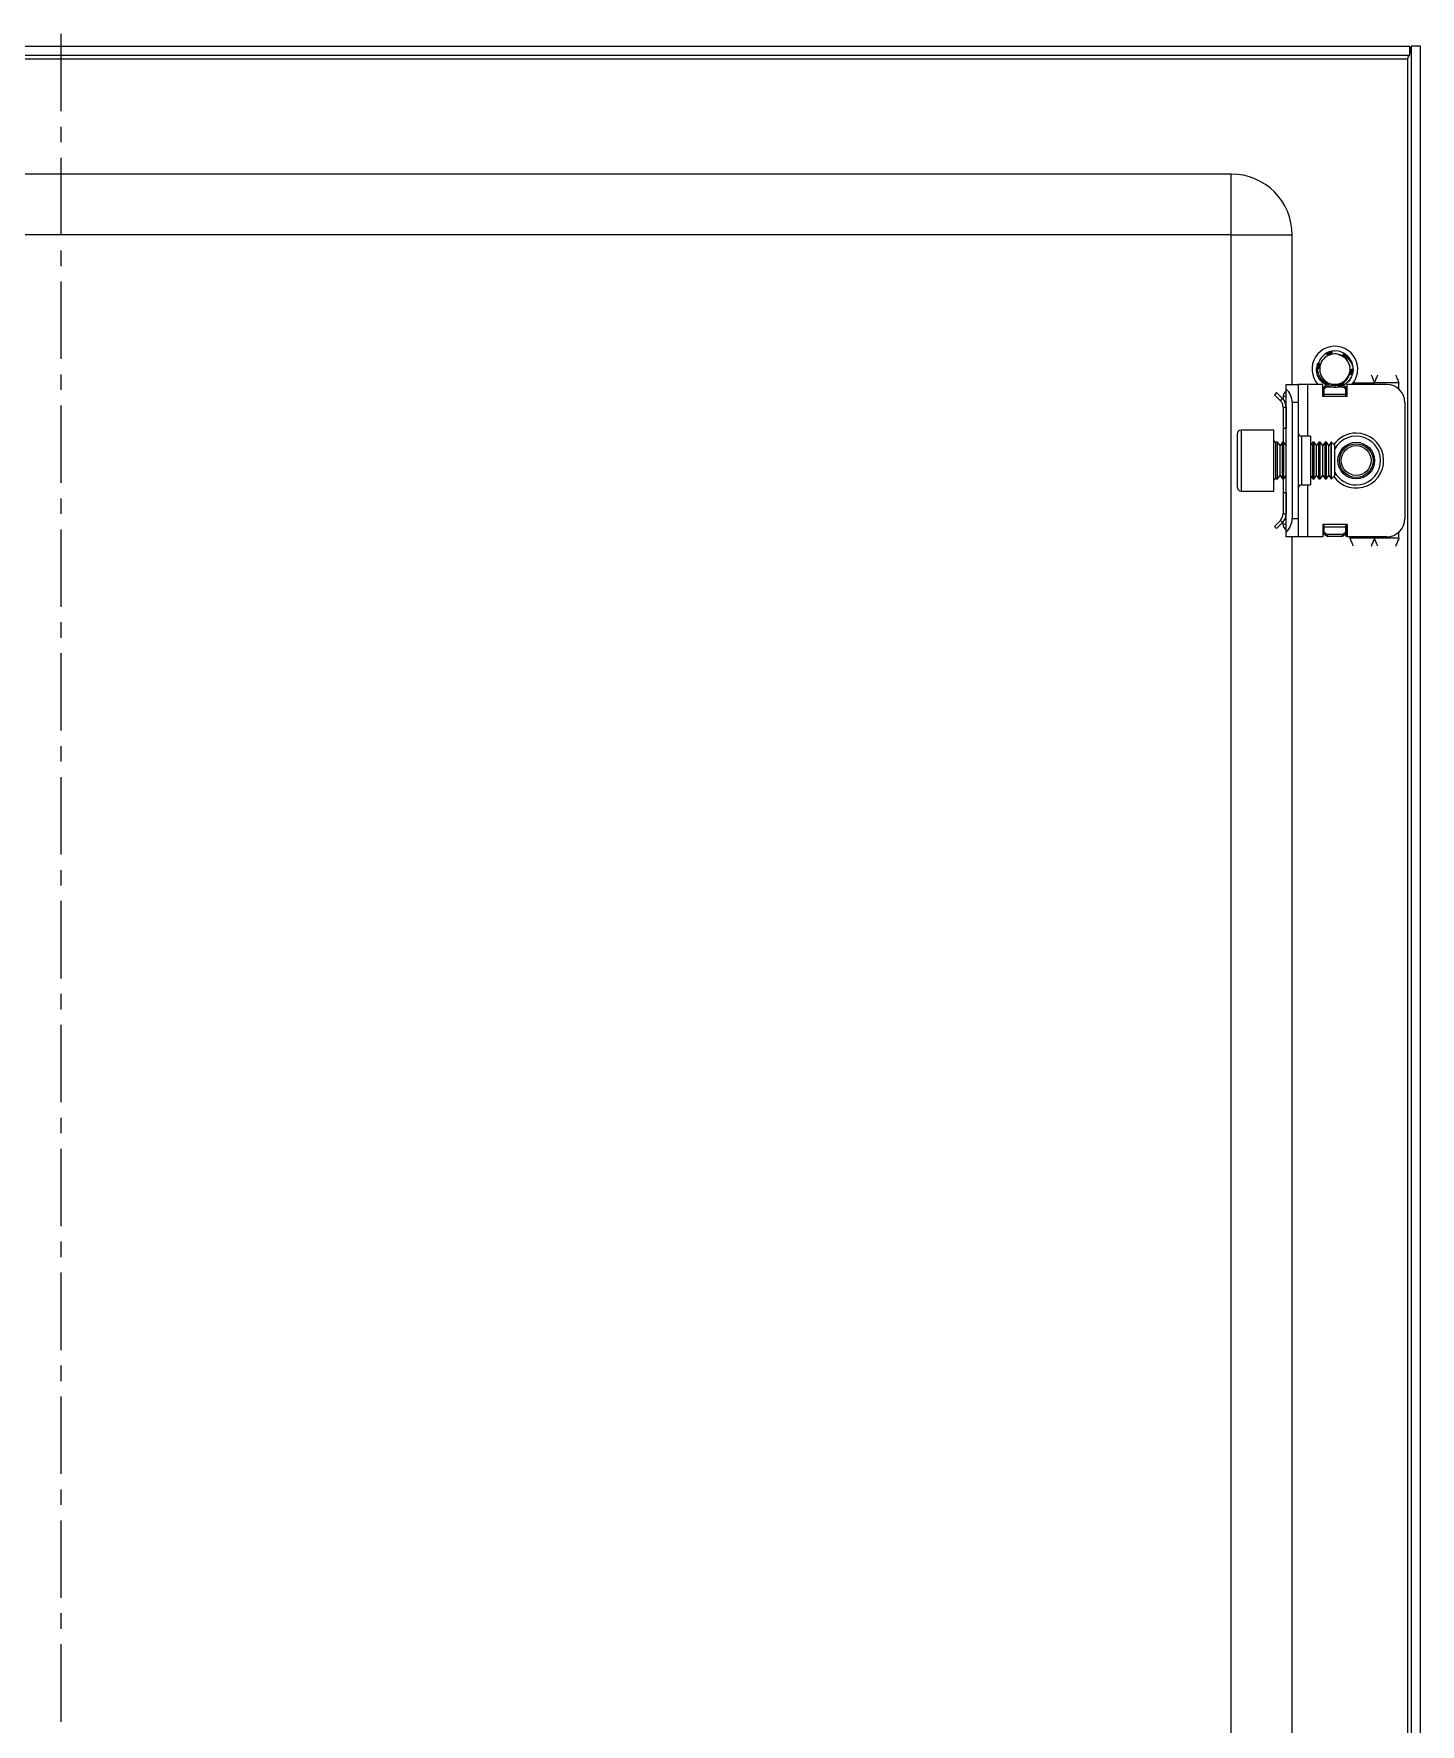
# Model space of a CAD drawing. Header units: millimetres. Extents: x -312 to 1033, y -390 to 999.
# Drawn here: x 805.5 to 1032.9, y 595.3 to 872.6 of the extents above; entities that cross this region are included whole.
import ezdxf

# ---------------------------------------------------------------- set-up
doc = ezdxf.new("R2010")
doc.units = ezdxf.units.MM
doc.linetypes.add('CENTERX2', pattern=[20.32, 12.7, -2.54, 2.54, -2.54])
doc.layers.add('FORMAT', color=7, linetype='Continuous')

msp = doc.modelspace()

# ---------------------------------------------------------------- linework, layer by layer
at = {"color": 7, "linetype": 'Continuous', "lineweight": 25}
for p, q in [((588.63, 870.6), (1031.23, 870.6)), ((588.63, 869.1), (1031.23, 869.1)), ((1031.07, 869.1), (1030.83, 868.5)), ((1031.23, 869.1), (1031.23, 870.6)), ((1032.93, 870.6), (1031.43, 870.6)), ((1031.43, 870.6), (1031.43, -290.4)), ((1032.93, 870.6), (1032.93, -290.4)), ((1001.93, 849.6), (617.93, 849.6)), ((1001.93, 839.6), (617.93, 839.6)), ((1001.93, -259.4), (1001.93, 839.6)), ((1011.93, 815.1), (1011.93, 839.6)), ((1015.97, 818.11), (1015.96, 818.06)), ((1016.01, 818.3), (1016, 818.26)), ((1016.01, 818.3), (1016.09, 818.54)), ((1016.06, 818.49), (1016.05, 818.45)), ((1017.31, 820.12), (1017.51, 820.24)), ((1017.48, 820.23), (1017.44, 820.2)), ((1017.48, 820.16), (1017.44, 820.2)), ((1017.48, 820.23), (1017.71, 820.31)), ((1017.66, 820.32), (1017.62, 820.3)), ((1017.86, 820.4), (1017.81, 820.38)), ((1017.86, 820.4), (1018.08, 820.47)), ((1018.05, 820.47), (1018, 820.45)), ((1018.24, 820.52), (1018.19, 820.51)), ((1019.13, 820.59), (1018.38, 820.52)), ((1018.84, 820.6), (1018.93, 820.6)), ((1020.62, 820.08), (1020.58, 820.1)), ((1020.79, 819.95), (1020.75, 819.98)), ((1020.95, 819.82), (1020.91, 819.85)), ((1021.09, 819.68), (1021.06, 819.71)), ((1021.09, 819.68), (1021.21, 819.55)), ((1021.2, 819.56), (1021.19, 819.58)), ((1021.22, 818.47), (1021.39, 818.06)), ((1015.93, 817.69), (1015.96, 817.95)), ((1015.93, 817.49), (1015.96, 817.73)), ((1015.93, 817.69), (1015.93, 817.64)), ((1015.93, 817.49), (1015.93, 817.44)), ((1015.94, 817.9), (1015.94, 817.85)), ((1015.95, 817.29), (1015.95, 817.24)), ((1015.97, 817.1), (1015.98, 817.05)), ((1016.01, 816.92), (1016.02, 816.87)), ((1016.06, 816.74), (1016.07, 816.69)), ((1016.11, 816.56), (1016.12, 816.55)), ((1016.7, 815.59), (1016.73, 815.56)), ((1016.84, 815.45), (1016.87, 815.42)), ((1016.99, 815.31), (1017.03, 815.28)), ((1017.15, 815.19), (1017.19, 815.16)), ((1021.17, 815.67), (1021.05, 815.48)), ((1021.2, 815.63), (1021.06, 815.53)), ((1021.7, 816.48), (1021.6, 816.3)), ((1021.71, 816.48), (1021.61, 816.3)), ((1021.76, 816.62), (1021.78, 816.66)), ((1021.82, 816.8), (1021.83, 816.85)), ((1021.92, 817.4), (1021.86, 817.09)), ((1021.87, 816.99), (1021.88, 817.04)), ((1021.9, 817.2), (1021.91, 817.25)), ((1021.92, 817.4), (1021.93, 817.45)), ((1021.93, 817.6), (1021.93, 817.6)), ((1029.43, 814.34), (1029.43, 815.35)), ((1009.37, 813.74), (1009.01, 813.39)), ((1009.99, 812.41), (1009.01, 813.39)), ((1010.34, 812.76), (1009.37, 813.74)), ((1009.99, 812.41), (1010.34, 812.76)), ((1010.43, 813.1), (1010.43, 812.71)), ((1010.72, 813.81), (1010.93, 814.01)), ((1010.93, 815.1), (1012.93, 815.1)), ((1010.93, 814.34), (1010.93, 815.1)), ((1010.93, 790.86), (1010.93, 814.34)), ((1012.93, 815.1), (1012.93, 812.1)), ((1014.43, 815.1), (1012.93, 815.1)), ((1016.93, 815.1), (1014.43, 815.1)), ((1016.93, 813.1), (1016.93, 815.1)), ((1017.18, 814.28), (1016.93, 814.43)), ((1020.93, 813.1), (1016.93, 813.1)), ((1017.18, 814.72), (1017.52, 814.96)), ((1017.68, 814.72), (1017.18, 814.37)), ((1017.18, 814.37), (1017.18, 814.72)), ((1017.18, 813.45), (1017.18, 814.37)), ((1017.18, 813.1), (1017.18, 813.45)), ((1017.32, 815.07), (1017.36, 815.04)), ((1017.5, 814.96), (1017.5, 815.07)), ((1017.5, 814.96), (1017.54, 814.94)), ((1017.68, 814.72), (1018.08, 814.72)), ((1017.85, 814.8), (1017.9, 814.78)), ((1018.03, 814.74), (1018.07, 814.72)), ((1018.21, 814.69), (1018.25, 814.68)), ((1019.38, 814.64), (1019.2, 814.61)), ((1019.53, 814.66), (1019.57, 814.67)), ((1019.91, 814.76), (1019.72, 814.72)), ((1019.77, 814.72), (1020.18, 814.72)), ((1020.68, 814.37), (1020.18, 814.72)), ((1020.27, 815.01), (1020.68, 814.72)), ((1020.68, 814.72), (1020.68, 814.37)), ((1020.68, 814.37), (1020.68, 813.45)), ((1020.68, 813.45), (1020.68, 813.1)), ((1020.93, 814.43), (1020.73, 814.31)), ((1020.73, 814.31), (1020.73, 813.1)), ((1020.93, 813.1), (1020.93, 815.1)), ((1027.43, 815.1), (1020.93, 815.1)), ((1010.43, 811.35), (1010.93, 811.35)), ((1010.43, 811.35), (1010.43, 807.85)), ((1010.93, 811.35), (1010.93, 807.85)), ((1011.93, 812.1), (1011.93, 793.1)), ((1012.93, 812.1), (1012.93, 793.1)), ((1030.43, 812.1), (1030.43, 793.1)), ((1002.93, 798.2), (1002.93, 807)), ((1008.93, 807.6), (1003.53, 807.6)), ((1008.93, 797.6), (1008.93, 807.6)), ((1010.93, 807.85), (1010.43, 807.85)), ((1010.43, 807.85), (1010.43, 805.6)), ((1009.54, 805.6), (1009.18, 805.6)), ((1009.93, 805.05), (1009.54, 805.6)), ((1009.54, 805.13), (1009.54, 805.6)), ((1009.54, 799.6), (1009.54, 805.13)), ((1010.32, 805.6), (1009.93, 805.05)), ((1009.93, 804.66), (1009.93, 805.05)), ((1009.93, 800.15), (1009.93, 804.66)), ((1010.54, 805.6), (1010.32, 805.6)), ((1010.32, 805.13), (1010.32, 805.6)), ((1010.32, 799.6), (1010.32, 805.13)), ((1010.93, 805.05), (1010.54, 805.6)), ((1010.54, 805.13), (1010.54, 805.6)), ((1010.54, 799.6), (1010.54, 805.13)), ((1014.93, 806.6), (1013.43, 806.6)), ((1014.93, 806.6), (1014.93, 798.6)), ((1015.32, 805.6), (1014.93, 805.05)), ((1015.54, 805.6), (1015.32, 805.6)), ((1015.32, 805.13), (1015.32, 805.6)), ((1015.32, 799.6), (1015.32, 805.13)), ((1015.93, 805.05), (1015.54, 805.6)), ((1015.54, 805.13), (1015.54, 805.6)), ((1015.54, 799.6), (1015.54, 805.13)), ((1016.32, 805.6), (1015.93, 805.05)), ((1015.93, 804.66), (1015.93, 805.05)), ((1015.93, 800.15), (1015.93, 804.66)), ((1016.54, 805.6), (1016.32, 805.6)), ((1016.32, 805.13), (1016.32, 805.6)), ((1016.32, 799.6), (1016.32, 805.13)), ((1016.93, 805.05), (1016.54, 805.6)), ((1016.54, 805.13), (1016.54, 805.6)), ((1016.54, 799.6), (1016.54, 805.13)), ((1017.32, 805.6), (1016.93, 805.05)), ((1016.93, 804.66), (1016.93, 805.05)), ((1016.93, 800.15), (1016.93, 804.66)), ((1017.54, 805.6), (1017.32, 805.6)), ((1017.32, 805.13), (1017.32, 805.6)), ((1017.32, 799.6), (1017.32, 805.13)), ((1017.93, 805.05), (1017.54, 805.6)), ((1017.54, 805.13), (1017.54, 805.6)), ((1017.54, 799.6), (1017.54, 805.13)), ((1018.32, 805.6), (1017.93, 805.05)), ((1017.93, 804.66), (1017.93, 805.05)), ((1017.93, 800.15), (1017.93, 804.66)), ((1018.37, 805.6), (1018.32, 805.6)), ((1018.32, 805.13), (1018.32, 805.6)), ((1018.32, 799.6), (1018.32, 805.13)), ((1018.93, 805.05), (1018.37, 805.6)), ((1018.37, 799.6), (1018.37, 805.6)), ((1018.93, 800.15), (1018.93, 805.05)), ((1009.18, 799.6), (1009.54, 799.6)), ((1009.54, 799.6), (1009.93, 800.15)), ((1009.93, 800.15), (1010.32, 799.6)), ((1010.32, 799.6), (1010.54, 799.6)), ((1010.43, 799.6), (1010.43, 797.35)), ((1010.54, 799.6), (1010.93, 800.15)), ((1013.43, 798.6), (1014.93, 798.6)), ((1014.93, 800.15), (1015.32, 799.6)), ((1015.32, 799.6), (1015.54, 799.6)), ((1015.54, 799.6), (1015.93, 800.15)), ((1015.93, 800.15), (1016.32, 799.6)), ((1016.32, 799.6), (1016.54, 799.6)), ((1016.54, 799.6), (1016.93, 800.15)), ((1016.93, 800.15), (1017.32, 799.6)), ((1017.32, 799.6), (1017.54, 799.6)), ((1017.54, 799.6), (1017.93, 800.15)), ((1017.93, 800.15), (1018.32, 799.6)), ((1018.32, 799.6), (1018.37, 799.6)), ((1018.37, 799.6), (1018.93, 800.15)), ((1003.53, 797.6), (1008.93, 797.6)), ((1010.43, 797.35), (1010.93, 797.35)), ((1010.43, 797.35), (1010.43, 793.85)), ((1010.93, 797.35), (1010.93, 793.85)), ((1010.43, 793.85), (1010.93, 793.85)), ((1012.93, 793.1), (1012.93, 790.1)), ((1009.99, 792.79), (1009.01, 791.81)), ((1009.37, 791.46), (1009.01, 791.81)), ((1010.34, 792.44), (1009.37, 791.46)), ((1009.99, 792.79), (1010.34, 792.44)), ((1010.43, 792.1), (1010.43, 792.56)), ((1010.93, 791.19), (1010.72, 791.39)), ((1010.93, 790.1), (1010.93, 790.86)), ((1020.93, 792.1), (1016.93, 792.1)), ((1016.93, 792.1), (1016.93, 790.1)), ((1017.18, 791.75), (1017.18, 792.1)), ((1017.18, 790.83), (1017.18, 791.75)), ((1017.18, 790.83), (1017.68, 790.48)), ((1017.18, 790.48), (1017.18, 790.83)), ((1017.68, 790.13), (1017.18, 790.48)), ((1020.18, 790.48), (1017.68, 790.48)), ((1017.68, 790.48), (1017.68, 790.13)), ((1020.18, 790.48), (1020.68, 790.83)), ((1020.18, 790.13), (1020.18, 790.48)), ((1020.68, 790.48), (1020.18, 790.13)), ((1020.68, 792.1), (1020.68, 791.75)), ((1020.68, 791.75), (1020.68, 790.83)), ((1020.68, 790.83), (1020.68, 790.48)), ((1020.73, 792.1), (1020.73, 790.22)), ((1020.93, 792.1), (1020.93, 790.1)), ((1029.43, 789.85), (1029.43, 790.86)), ((1012.93, 790.1), (1010.93, 790.1)), ((1011.93, 302.6), (1011.93, 790.1)), ((1014.43, 790.1), (1012.93, 790.1)), ((1016.93, 790.1), (1014.43, 790.1)), ((1020.18, 790.13), (1017.68, 790.13)), ((1020.73, 790.22), (1020.93, 790.22)), ((1027.43, 790.1), (1020.93, 790.1)), ((1021.43, 789.85), (1021.43, 790.1))]:
    msp.add_line(p, q, dxfattribs=at)
at = {"color": 8, "linetype": 'Continuous', "lineweight": 18}
for p, q in [((589.03, 868.5), (1030.83, 868.5)), ((1030.83, 868.5), (1030.83, -288.3)), ((1001.93, 839.6), (1001.93, 849.6)), ((1001.93, 839.6), (1011.93, 839.6)), ((1021.93, 815.35), (1025.43, 815.35)), ((1029.43, 815.35), (1025.43, 815.35)), ((1010.93, 813.1), (1010.43, 813.1)), ((1010.93, 813.6), (1010.72, 813.81)), ((1014.43, 815.1), (1014.43, 806.6)), ((1020.68, 813.45), (1017.18, 813.45)), ((1012.93, 812.1), (1011.93, 812.1)), ((1003.53, 807.6), (1003.53, 797.6)), ((1009.18, 805.6), (1009.18, 800.98)), ((1013.43, 806.6), (1013.43, 798.6)), ((1009.18, 800.98), (1009.18, 799.6)), ((1014.43, 798.6), (1014.43, 790.1)), ((1011.93, 793.1), (1012.93, 793.1)), ((1010.93, 792.1), (1010.43, 792.1)), ((1010.93, 791.6), (1010.72, 791.39)), ((1017.18, 791.75), (1020.68, 791.75)), ((1025.43, 789.85), (1021.43, 789.85)), ((1029.43, 789.85), (1025.43, 789.85))]:
    msp.add_line(p, q, dxfattribs=at)
at = {"color": 7, "linetype": 'Continuous', "lineweight": 25}
for radius in [3, 2.76, 2.45]:
    msp.add_circle((1022.43, 802.6), radius, dxfattribs=at)
for centre, radius, start, end in [((1001.93, 839.6), 10, 0, 90), ((1018.93, 817.6), 3.75, 0, 221.8103), ((1018.93, 817.6), 2.5, 168.5944, 228.5944), ((1018.93, 817.6), 2.5, 108.5944, 168.5944), ((1018.93, 817.6), 2.5, 75.8881, 108.5944), ((1018.93, 817.6), 3, 59.9286, 86.2193), ((1018.93, 817.6), 3, 360, 40.7437), ((1018.93, 817.6), 2.5, 348.5944, 10.5165), ((1018.93, 817.6), 2.5, 228.5944, 288.5944), ((1018.93, 817.6), 2.5, 288.5944, 348.5944), ((1018.93, 817.6), 3.75, 318.1897, 0), ((1011.43, 813.1), 1, 135, 180), ((1008.93, 812.1), 3, 360, 48.1897), ((1027.43, 812.1), 3, 360, 90), ((1003.53, 807), 0.6, 90, 180), ((1013.43, 807.1), 0.5, 180, 270), ((1009.18, 805.85), 0.25, 180, 270), ((1022.43, 802.6), 4, 270, 151.045), ((1009.18, 799.35), 0.25, 90, 180), ((1013.43, 798.1), 0.5, 90, 180), ((1022.43, 802.6), 4, 208.955, 270), ((1003.53, 798.2), 0.6, 180, 270), ((1008.93, 793.1), 3, 311.8103, 360), ((1027.43, 793.1), 3, 270, 360), ((1011.43, 792.1), 1, 180, 225)]:
    msp.add_arc(centre, radius, start, end, dxfattribs=at)
at = {"color": 8, "linetype": 'Continuous', "lineweight": 18}
for start, end in [(215.4622, 90), (90, 144.5378)]:
    msp.add_arc((1022.43, 802.6), 4.5, start, end, dxfattribs=at)
at = {"color": 7, "linetype": 'Continuous', "lineweight": 25}
msp.add_open_spline([(1030.83, 868.5), (1030.86, 868.58), (1030.93, 868.74), (1031.03, 868.93), (1031.13, 869.07), (1031.2, 869.09), (1031.23, 869.1)], degree=3, dxfattribs=at)
for points, knots in [([(1031.43, 870.6), (1031.42, 870.42), (1031.39, 870.06), (1031.31, 869.68), (1031.23, 869.49), (1031.23, 869.48)], [0, 0, 0, 0, 0.48755, 0.97507, 1, 1, 1, 1]), ([(1015.94, 817.9), (1015.98, 817.91), (1016.04, 817.94), (1016.14, 817.95), (1016.23, 817.95), (1016.31, 817.93), (1016.37, 817.91), (1016.39, 817.89), (1016.39, 817.89)], [0, 0, 0, 0, 0.227908, 0.430276, 0.627707, 0.816134, 0.99284, 1, 1, 1, 1]), ([(1016.41, 817.92), (1016.38, 817.94), (1016.33, 817.98), (1016.24, 818.02), (1016.15, 818.05), (1016.06, 818.06), (1015.99, 818.06), (1015.96, 818.06)], [0, 0, 0, 0, 0.19243, 0.403622, 0.614801, 0.805152, 1, 1, 1, 1]), ([(1015.97, 818.11), (1016.01, 818.11), (1016.07, 818.13), (1016.17, 818.13), (1016.26, 818.12), (1016.33, 818.09), (1016.4, 818.05), (1016.43, 818.02), (1016.45, 818)], [0, 0, 0, 0, 0.205811, 0.38496, 0.558827, 0.724121, 0.878934, 1, 1, 1, 1]), ([(1016.43, 818.05), (1016.41, 818.07), (1016.37, 818.12), (1016.29, 818.18), (1016.2, 818.22), (1016.1, 818.25), (1016.04, 818.26), (1016, 818.26)], [0, 0, 0, 0, 0.1831114, 0.3815333, 0.5799128, 0.7871112, 1, 1, 1, 1]), ([(1016.01, 818.3), (1016.05, 818.31), (1016.11, 818.32), (1016.21, 818.3), (1016.29, 818.28), (1016.36, 818.24), (1016.42, 818.19), (1016.45, 818.15), (1016.46, 818.13)], [0, 0, 0, 0, 0.207037, 0.38272, 0.55212, 0.712365, 0.86221, 1, 1, 1, 1]), ([(1016.47, 818.14), (1016.46, 818.16), (1016.44, 818.2), (1016.38, 818.27), (1016.31, 818.34), (1016.23, 818.39), (1016.14, 818.43), (1016.08, 818.44), (1016.05, 818.45)], [0, 0, 0, 0, 0.112687, 0.266978, 0.464332, 0.661607, 0.829157, 1, 1, 1, 1]), ([(1016.06, 818.49), (1016.09, 818.49), (1016.15, 818.49), (1016.24, 818.47), (1016.31, 818.43), (1016.37, 818.38), (1016.43, 818.33), (1016.46, 818.26), (1016.49, 818.22), (1016.49, 818.19), (1016.49, 818.19)], [0, 0, 0, 0, 0.159812, 0.318711, 0.470648, 0.614013, 0.748131, 0.873387, 0.991083, 1, 1, 1, 1]), ([(1016.48, 818.09), (1016.47, 818.07), (1016.45, 817.99), (1016.4, 817.89), (1016.33, 817.8), (1016.26, 817.74), (1016.19, 817.69), (1016.14, 817.66), (1016.1, 817.64), (1016.09, 817.64)], [0, 0, 0, 0, 0.125166, 0.336769, 0.488675, 0.640371, 0.791962, 0.943503, 1, 1, 1, 1]), ([(1017.47, 820.15), (1017.39, 820.1), (1017.05, 819.87), (1016.55, 819.37), (1016.33, 818.81), (1016.23, 818.57)], [0, 0, 0, 0, 0.128781, 0.613629, 1, 1, 1, 1]), ([(1016.23, 818.57), (1016.23, 818.57), (1016.26, 818.56), (1016.31, 818.53), (1016.38, 818.48), (1016.42, 818.43), (1016.46, 818.35), (1016.49, 818.25), (1016.49, 818.15), (1016.48, 818.1), (1016.48, 818.09)], [0, 0, 0, 0, 0.0227609, 0.1922433, 0.3468958, 0.4775346, 0.5886768, 0.7833339, 0.9686236, 1, 1, 1, 1]), ([(1016.5, 818.17), (1016.49, 818.2), (1016.48, 818.26), (1016.44, 818.35), (1016.39, 818.42), (1016.33, 818.49), (1016.28, 818.54), (1016.24, 818.56), (1016.23, 818.57)], [0, 0, 0, 0, 0.182737, 0.363423, 0.543947, 0.724373, 0.904747, 1, 1, 1, 1]), ([(1018.13, 819.97), (1018.12, 819.97), (1018.07, 819.95), (1017.99, 819.94), (1017.9, 819.94), (1017.81, 819.95), (1017.72, 819.98), (1017.64, 820.01), (1017.56, 820.06), (1017.51, 820.11), (1017.48, 820.14), (1017.47, 820.15)], [0, 0, 0, 0, 0.0429601, 0.1733, 0.2742626, 0.4010814, 0.5277159, 0.6542588, 0.7807587, 0.9368521, 1, 1, 1, 1]), ([(1017.48, 820.23), (1017.51, 820.21), (1017.57, 820.17), (1017.64, 820.1), (1017.68, 820.04), (1017.7, 820), (1017.7, 819.99)], [0, 0, 0, 0, 0.319514, 0.608493, 0.891527, 1, 1, 1, 1]), ([(1017.77, 819.96), (1017.77, 819.96), (1017.77, 820), (1017.76, 820.07), (1017.73, 820.16), (1017.68, 820.24), (1017.64, 820.28), (1017.62, 820.3)], [0, 0, 0, 0, 0.0027902, 0.269575, 0.5363706, 0.7654988, 1, 1, 1, 1]), ([(1017.66, 820.32), (1017.69, 820.3), (1017.75, 820.26), (1017.81, 820.18), (1017.85, 820.1), (1017.88, 820.02), (1017.88, 819.97), (1017.88, 819.94)], [0, 0, 0, 0, 0.234253, 0.442787, 0.646465, 0.841043, 1, 1, 1, 1]), ([(1017.92, 819.94), (1017.92, 819.97), (1017.93, 820.03), (1017.92, 820.13), (1017.9, 820.22), (1017.86, 820.31), (1017.83, 820.36), (1017.81, 820.38)], [0, 0, 0, 0, 0.181695, 0.396783, 0.61186, 0.803681, 1, 1, 1, 1]), ([(1017.86, 820.4), (1017.88, 820.38), (1017.93, 820.33), (1017.98, 820.25), (1018.01, 820.16), (1018.03, 820.08), (1018.03, 820.01), (1018.02, 819.96), (1018.02, 819.95)], [0, 0, 0, 0, 0.208724, 0.39105, 0.568219, 0.73683, 0.894853, 1, 1, 1, 1]), ([(1018.04, 819.95), (1018.04, 819.96), (1018.06, 820), (1018.08, 820.07), (1018.08, 820.17), (1018.07, 820.27), (1018.05, 820.37), (1018.02, 820.42), (1018, 820.45)], [0, 0, 0, 0, 0.043388, 0.23288, 0.422274, 0.611632, 0.803279, 1, 1, 1, 1]), ([(1018.05, 820.47), (1018.07, 820.44), (1018.11, 820.39), (1018.15, 820.3), (1018.17, 820.22), (1018.17, 820.13), (1018.16, 820.06), (1018.14, 820), (1018.13, 819.98), (1018.12, 819.97)], [0, 0, 0, 0, 0.198483, 0.367712, 0.531083, 0.685778, 0.830503, 0.965152, 1, 1, 1, 1]), ([(1018.38, 820.52), (1018.39, 820.51), (1018.41, 820.46), (1018.43, 820.39), (1018.43, 820.3), (1018.41, 820.23), (1018.37, 820.15), (1018.31, 820.07), (1018.22, 820), (1018.16, 819.98), (1018.13, 819.97)], [0, 0, 0, 0, 0.098631, 0.238541, 0.378532, 0.49895, 0.601027, 0.777401, 0.9101, 1, 1, 1, 1]), ([(1018.15, 819.99), (1018.16, 820.01), (1018.19, 820.06), (1018.22, 820.15), (1018.24, 820.25), (1018.24, 820.37), (1018.21, 820.46), (1018.19, 820.51)], [0, 0, 0, 0, 0.13286, 0.29106, 0.491007, 0.69089, 1, 1, 1, 1]), ([(1018.24, 820.52), (1018.25, 820.49), (1018.28, 820.44), (1018.31, 820.36), (1018.31, 820.27), (1018.31, 820.2), (1018.28, 820.1), (1018.24, 820.04), (1018.21, 820.01)], [0, 0, 0, 0, 0.16279, 0.324686, 0.479688, 0.626058, 0.76302, 1, 1, 1, 1]), ([(1018.23, 820.02), (1018.24, 820.02), (1018.27, 820.05), (1018.3, 820.11), (1018.34, 820.19), (1018.38, 820.28), (1018.39, 820.37), (1018.39, 820.46), (1018.38, 820.5), (1018.38, 820.52)], [0, 0, 0, 0, 0.036757, 0.1961925, 0.355485, 0.5146899, 0.7197462, 0.8820053, 1, 1, 1, 1]), ([(1019.54, 820.02), (1019.82, 819.97), (1020.12, 819.92), (1020.39, 819.79), (1020.39, 819.79)], [0, 0, 0, 0, 0.965671, 1, 1, 1, 1]), ([(1019.54, 820.02), (1019.63, 819.99), (1019.77, 819.93), (1019.9, 819.86), (1019.94, 819.83)], [0, 0, 0, 0, 0.681733, 1, 1, 1, 1]), ([(1019.94, 819.83), (1020.01, 819.8), (1020.33, 819.64), (1020.84, 819.22), (1021.09, 818.72), (1021.22, 818.47)], [0, 0, 0, 0, 0.130652, 0.560007, 1, 1, 1, 1]), ([(1020.39, 819.79), (1020.39, 819.8), (1020.38, 819.85), (1020.37, 819.92), (1020.37, 820.01), (1020.39, 820.11), (1020.42, 820.17), (1020.43, 820.2)], [0, 0, 0, 0, 0.1136039, 0.3109503, 0.5082294, 0.7516603, 1, 1, 1, 1]), ([(1020.45, 820.19), (1020.45, 820.15), (1020.45, 820.08), (1020.42, 819.98), (1020.4, 819.92), (1020.38, 819.9), (1020.38, 819.9)], [0, 0, 0, 0, 0.357139, 0.680979, 0.998183, 1, 1, 1, 1]), ([(1020.39, 819.81), (1020.41, 819.83), (1020.46, 819.87), (1020.51, 819.94), (1020.56, 820.02), (1020.57, 820.07), (1020.58, 820.1)], [0, 0, 0, 0, 0.228254, 0.510351, 0.752319, 1, 1, 1, 1]), ([(1021, 819.38), (1020.98, 819.38), (1020.94, 819.37), (1020.85, 819.36), (1020.75, 819.37), (1020.66, 819.41), (1020.58, 819.46), (1020.5, 819.55), (1020.43, 819.66), (1020.41, 819.75), (1020.39, 819.79)], [0, 0, 0, 0, 0.073646, 0.169563, 0.351373, 0.438893, 0.519676, 0.682906, 0.8512, 1, 1, 1, 1]), ([(1020.62, 820.08), (1020.62, 820.04), (1020.61, 819.97), (1020.58, 819.88), (1020.53, 819.8), (1020.48, 819.74), (1020.44, 819.71), (1020.42, 819.7)], [0, 0, 0, 0, 0.240212, 0.454711, 0.664287, 0.864517, 1, 1, 1, 1]), ([(1020.44, 819.66), (1020.46, 819.67), (1020.52, 819.7), (1020.6, 819.76), (1020.66, 819.82), (1020.72, 819.9), (1020.74, 819.96), (1020.75, 819.98)], [0, 0, 0, 0, 0.172104, 0.391099, 0.610089, 0.802801, 1, 1, 1, 1]), ([(1020.79, 819.95), (1020.78, 819.92), (1020.77, 819.85), (1020.72, 819.76), (1020.67, 819.69), (1020.61, 819.64), (1020.55, 819.6), (1020.5, 819.59), (1020.49, 819.58)], [0, 0, 0, 0, 0.209239, 0.392702, 0.571062, 0.740844, 0.899958, 1, 1, 1, 1]), ([(1020.5, 819.56), (1020.51, 819.56), (1020.55, 819.57), (1020.63, 819.59), (1020.72, 819.64), (1020.79, 819.7), (1020.86, 819.77), (1020.89, 819.82), (1020.91, 819.85)], [0, 0, 0, 0, 0.0505, 0.241124, 0.431653, 0.622154, 0.808692, 1, 1, 1, 1]), ([(1020.95, 819.82), (1020.94, 819.79), (1020.91, 819.72), (1020.86, 819.65), (1020.8, 819.58), (1020.73, 819.54), (1020.65, 819.51), (1020.6, 819.49), (1020.57, 819.49), (1020.56, 819.49)], [0, 0, 0, 0, 0.198035, 0.367663, 0.531495, 0.686664, 0.831818, 0.981917, 1, 1, 1, 1]), ([(1020.58, 819.48), (1020.58, 819.48), (1020.61, 819.48), (1020.68, 819.49), (1020.77, 819.51), (1020.85, 819.54), (1020.92, 819.58), (1021, 819.64), (1021.04, 819.69), (1021.06, 819.71)], [0, 0, 0, 0, 0.018281, 0.175639, 0.332896, 0.490097, 0.647274, 0.821632, 1, 1, 1, 1]), ([(1021.09, 819.68), (1021.08, 819.66), (1021.05, 819.6), (1020.99, 819.54), (1020.92, 819.49), (1020.85, 819.45), (1020.77, 819.43), (1020.7, 819.42), (1020.65, 819.43), (1020.62, 819.44)], [0, 0, 0, 0, 0.159446, 0.318034, 0.469983, 0.61348, 0.747649, 0.872856, 1, 1, 1, 1]), ([(1020.64, 819.43), (1020.67, 819.42), (1020.73, 819.41), (1020.81, 819.41), (1020.89, 819.42), (1020.97, 819.44), (1021.08, 819.49), (1021.15, 819.54), (1021.19, 819.58)], [0, 0, 0, 0, 0.149407, 0.278563, 0.407661, 0.536722, 0.727045, 1, 1, 1, 1]), ([(1021.2, 819.56), (1021.19, 819.53), (1021.15, 819.49), (1021.09, 819.43), (1021.04, 819.4), (1021, 819.38), (1021, 819.38)], [0, 0, 0, 0, 0.315056, 0.630194, 0.945514, 1, 1, 1, 1]), ([(1021, 819.38), (1021.02, 819.36), (1021.27, 819.14), (1021.61, 818.68), (1021.86, 818.07), (1021.91, 817.72), (1021.93, 817.6)], [0, 0, 0, 0, 0.050685, 0.485619, 0.826643, 1, 1, 1, 1]), ([(1021.44, 817.27), (1021.44, 817.38), (1021.46, 817.64), (1021.41, 817.9), (1021.39, 818.06)], [0, 0, 0, 0, 0.408521, 1, 1, 1, 1]), ([(1015.93, 817.69), (1015.96, 817.71), (1016.02, 817.74), (1016.12, 817.76), (1016.21, 817.77), (1016.26, 817.76), (1016.28, 817.76)], [0, 0, 0, 0, 0.293779, 0.558982, 0.818494, 1, 1, 1, 1]), ([(1016.16, 817.67), (1016.14, 817.67), (1016.09, 817.68), (1016.01, 817.67), (1015.96, 817.65), (1015.93, 817.64)], [0, 0, 0, 0, 0.236131, 0.613435, 1, 1, 1, 1]), ([(1016.7, 815.59), (1016.58, 815.74), (1016.3, 816.09), (1016.01, 816.75), (1015.96, 817.26), (1015.93, 817.51)], [0, 0, 0, 0, 0.274163, 0.639603, 1, 1, 1, 1]), ([(1016.32, 817.8), (1016.32, 817.8), (1016.28, 817.83), (1016.21, 817.85), (1016.12, 817.87), (1016.03, 817.87), (1015.97, 817.86), (1015.94, 817.85)], [0, 0, 0, 0, 0.0501556, 0.3045132, 0.5588802, 0.7769031, 1, 1, 1, 1]), ([(1016.04, 816.86), (1016.02, 816.9), (1015.96, 817.05), (1015.95, 817.21), (1015.94, 817.33)], [0, 0, 0, 0, 0.28291, 1, 1, 1, 1]), ([(1016.24, 816.3), (1016.22, 816.33), (1016.13, 816.47), (1016.08, 816.63), (1016.05, 816.76)], [0, 0, 0, 0, 0.192577, 1, 1, 1, 1]), ([(1016.09, 817.64), (1016.1, 817.57), (1016.11, 817.17), (1016.29, 816.5), (1016.66, 816.03), (1016.83, 815.8)], [0, 0, 0, 0, 0.108003, 0.585763, 1, 1, 1, 1]), ([(1016.62, 815.72), (1016.58, 815.76), (1016.44, 815.89), (1016.35, 816.07), (1016.28, 816.19)], [0, 0, 0, 0, 0.288707, 1, 1, 1, 1]), ([(1016.7, 815.59), (1016.72, 815.61), (1016.75, 815.66), (1016.82, 815.72), (1016.89, 815.76), (1016.96, 815.79), (1017.03, 815.81), (1017.1, 815.81), (1017.13, 815.8), (1017.15, 815.79)], [0, 0, 0, 0, 0.169226, 0.337427, 0.497935, 0.649179, 0.790582, 0.922688, 1, 1, 1, 1]), ([(1017.3, 815.74), (1017.28, 815.75), (1017.24, 815.76), (1017.14, 815.76), (1017.02, 815.74), (1016.91, 815.7), (1016.82, 815.64), (1016.76, 815.59), (1016.73, 815.56)], [0, 0, 0, 0, 0.062604, 0.195119, 0.461979, 0.621574, 0.781143, 1, 1, 1, 1]), ([(1016.83, 815.8), (1016.83, 815.81), (1016.86, 815.82), (1016.91, 815.84), (1017, 815.85), (1017.1, 815.83), (1017.21, 815.78), (1017.26, 815.74), (1017.28, 815.73)], [0, 0, 0, 0, 0.0458661, 0.2307436, 0.3874614, 0.6582461, 0.861978, 1, 1, 1, 1]), ([(1017.19, 815.79), (1017.16, 815.8), (1017.1, 815.82), (1017.01, 815.83), (1016.91, 815.82), (1016.86, 815.81), (1016.83, 815.8)], [0, 0, 0, 0, 0.251795, 0.502165, 0.752314, 1, 1, 1, 1]), ([(1016.84, 815.45), (1016.85, 815.48), (1016.88, 815.54), (1016.94, 815.61), (1017, 815.67), (1017.08, 815.71), (1017.16, 815.74), (1017.22, 815.74), (1017.26, 815.74)], [0, 0, 0, 0, 0.194636, 0.358964, 0.517123, 0.666522, 0.806184, 1, 1, 1, 1]), ([(1017.29, 815.68), (1017.25, 815.67), (1017.19, 815.66), (1017.09, 815.62), (1017.01, 815.57), (1016.93, 815.5), (1016.89, 815.45), (1016.87, 815.42)], [0, 0, 0, 0, 0.190996, 0.383798, 0.576553, 0.78528, 1, 1, 1, 1]), ([(1016.99, 815.31), (1017, 815.35), (1017.02, 815.41), (1017.07, 815.5), (1017.12, 815.56), (1017.19, 815.61), (1017.25, 815.65), (1017.28, 815.65), (1017.3, 815.65)], [0, 0, 0, 0, 0.219212, 0.409339, 0.593597, 0.768568, 0.932394, 1, 1, 1, 1]), ([(1017.39, 815.59), (1017.39, 815.59), (1017.35, 815.59), (1017.29, 815.56), (1017.2, 815.5), (1017.13, 815.44), (1017.07, 815.37), (1017.04, 815.31), (1017.03, 815.28)], [0, 0, 0, 0, 0.002693, 0.20821, 0.413641, 0.619057, 0.807274, 1, 1, 1, 1]), ([(1017.15, 815.19), (1017.16, 815.22), (1017.17, 815.29), (1017.21, 815.38), (1017.26, 815.45), (1017.32, 815.51), (1017.37, 815.55), (1017.4, 815.56), (1017.4, 815.57)], [0, 0, 0, 0, 0.222831, 0.420099, 0.612409, 0.79585, 0.967895, 1, 1, 1, 1]), ([(1017.45, 815.47), (1017.43, 815.46), (1017.39, 815.44), (1017.33, 815.39), (1017.27, 815.32), (1017.22, 815.24), (1017.2, 815.18), (1017.19, 815.16)], [0, 0, 0, 0, 0.084965, 0.329338, 0.573716, 0.784411, 1, 1, 1, 1]), ([(1017.28, 815.73), (1017.28, 815.72), (1017.32, 815.68), (1017.37, 815.62), (1017.42, 815.54), (1017.45, 815.45), (1017.48, 815.36), (1017.48, 815.31), (1017.48, 815.28)], [0, 0, 0, 0, 0.066273, 0.267344, 0.423096, 0.618734, 0.814089, 1, 1, 1, 1]), ([(1017.32, 815.07), (1017.32, 815.1), (1017.33, 815.17), (1017.36, 815.27), (1017.4, 815.35), (1017.44, 815.4), (1017.46, 815.42), (1017.46, 815.42)], [0, 0, 0, 0, 0.275174, 0.522846, 0.765225, 0.99702, 1, 1, 1, 1]), ([(1017.48, 815.28), (1017.46, 815.26), (1017.42, 815.21), (1017.38, 815.13), (1017.37, 815.07), (1017.36, 815.04)], [0, 0, 0, 0, 0.351509, 0.671861, 1, 1, 1, 1]), ([(1017.48, 815.28), (1017.55, 815.25), (1017.87, 815.07), (1018.54, 814.89), (1019.16, 814.93), (1019.46, 815), (1019.46, 815)], [0, 0, 0, 0, 0.102158, 0.551599, 0.99962, 1, 1, 1, 1]), ([(1017.56, 815.26), (1017.56, 815.25), (1017.56, 815.22), (1017.55, 815.15), (1017.53, 815.06), (1017.5, 815), (1017.48, 814.97)], [0, 0, 0, 0, 0.058255, 0.305509, 0.64716, 1, 1, 1, 1]), ([(1019.46, 815), (1019.47, 815.01), (1019.49, 815.06), (1019.55, 815.14), (1019.64, 815.2), (1019.7, 815.22), (1019.73, 815.23)], [0, 0, 0, 0, 0.153621, 0.528305, 0.811762, 1, 1, 1, 1]), ([(1019.71, 814.7), (1019.69, 814.73), (1019.66, 814.79), (1019.63, 814.88), (1019.61, 814.96), (1019.62, 815.04), (1019.64, 815.12), (1019.66, 815.17), (1019.68, 815.2), (1019.69, 815.21)], [0, 0, 0, 0, 0.195461, 0.359649, 0.517607, 0.666788, 0.806268, 0.936243, 1, 1, 1, 1]), ([(1019.75, 815.22), (1019.74, 815.19), (1019.72, 815.14), (1019.7, 815.05), (1019.7, 814.96), (1019.71, 814.85), (1019.74, 814.77), (1019.76, 814.72)], [0, 0, 0, 0, 0.1470651, 0.3212312, 0.4953456, 0.6694433, 1, 1, 1, 1]), ([(1019.73, 815.23), (1019.74, 815.23), (1019.79, 815.25), (1019.87, 815.26), (1019.96, 815.26), (1020.03, 815.25), (1020.08, 815.24), (1020.09, 815.24)], [0, 0, 0, 0, 0.099011, 0.388276, 0.61301, 0.895384, 1, 1, 1, 1]), ([(1019.91, 814.76), (1019.88, 814.79), (1019.84, 814.84), (1019.79, 814.93), (1019.77, 815.01), (1019.76, 815.09), (1019.76, 815.16), (1019.77, 815.2), (1019.78, 815.22)], [0, 0, 0, 0, 0.213002, 0.396975, 0.575181, 0.744364, 0.902779, 1, 1, 1, 1]), ([(1019.88, 815.26), (1019.88, 815.26), (1019.86, 815.22), (1019.85, 815.15), (1019.85, 815.05), (1019.87, 814.95), (1019.9, 814.86), (1019.94, 814.81), (1019.95, 814.78)], [0, 0, 0, 0, 0.019058, 0.219488, 0.419831, 0.620151, 0.807785, 1, 1, 1, 1]), ([(1020.1, 814.84), (1020.07, 814.86), (1020.02, 814.91), (1019.96, 814.99), (1019.92, 815.07), (1019.9, 815.15), (1019.9, 815.22), (1019.9, 815.25), (1019.91, 815.26)], [0, 0, 0, 0, 0.218347, 0.41099, 0.598711, 0.777744, 0.945667, 1, 1, 1, 1]), ([(1020.01, 815.25), (1020.01, 815.24), (1020, 815.18), (1020.02, 815.1), (1020.05, 815.01), (1020.09, 814.93), (1020.13, 814.88), (1020.14, 814.86)], [0, 0, 0, 0, 0.114393, 0.350182, 0.585971, 0.790611, 1, 1, 1, 1]), ([(1020.29, 814.93), (1020.26, 814.95), (1020.2, 814.99), (1020.13, 815.06), (1020.09, 815.14), (1020.06, 815.2), (1020.06, 815.24), (1020.05, 815.25)], [0, 0, 0, 0, 0.260762, 0.494805, 0.723794, 0.94279, 1, 1, 1, 1]), ([(1020.09, 815.24), (1020.15, 815.28), (1020.47, 815.46), (1020.97, 815.93), (1021.28, 816.51), (1021.36, 816.85), (1021.38, 816.91)], [0, 0, 0, 0, 0.104785, 0.513079, 0.918136, 1, 1, 1, 1]), ([(1020.11, 815.28), (1020.12, 815.28), (1020.16, 815.27), (1020.23, 815.24), (1020.3, 815.19), (1020.39, 815.12), (1020.43, 815.05), (1020.45, 815.02)], [0, 0, 0, 0, 0.084477, 0.253367, 0.470159, 0.686909, 1, 1, 1, 1]), ([(1020.17, 815.23), (1020.18, 815.21), (1020.19, 815.16), (1020.22, 815.09), (1020.27, 815.01), (1020.31, 814.97), (1020.33, 814.95)], [0, 0, 0, 0, 0.154183, 0.462567, 0.728091, 1, 1, 1, 1]), ([(1020.47, 815.02), (1020.44, 815.04), (1020.38, 815.08), (1020.3, 815.15), (1020.27, 815.2), (1020.25, 815.22)], [0, 0, 0, 0, 0.362858, 0.693435, 1, 1, 1, 1]), ([(1021.76, 816.62), (1021.56, 816.2), (1021.24, 815.55), (1020.65, 815.15), (1020.45, 815.02)], [0, 0, 0, 0, 0.657042, 1, 1, 1, 1]), ([(1020.79, 815.25), (1020.8, 815.25), (1020.81, 815.26), (1020.82, 815.27), (1020.83, 815.28)], [0, 0, 0, 0, 0.484546, 1, 1, 1, 1]), ([(1021.48, 816.08), (1021.46, 816.03), (1021.36, 815.73), (1021.11, 815.52), (1020.91, 815.34)], [0, 0, 0, 0, 0.171865, 1, 1, 1, 1]), ([(1020.94, 815.37), (1020.94, 815.38), (1020.95, 815.39), (1020.96, 815.4), (1020.97, 815.4)], [0, 0, 0, 0, 0.485158, 1, 1, 1, 1]), ([(1021.07, 815.5), (1021.08, 815.5), (1021.09, 815.52), (1021.1, 815.53), (1021.1, 815.53)], [0, 0, 0, 0, 0.4842322, 1, 1, 1, 1]), ([(1021.56, 816.21), (1021.53, 816.14), (1021.45, 815.93), (1021.29, 815.77), (1021.18, 815.66)], [0, 0, 0, 0, 0.333789, 1, 1, 1, 1]), ([(1021.2, 815.63), (1021.2, 815.64), (1021.22, 815.66), (1021.23, 815.68), (1021.24, 815.69)], [0, 0, 0, 0, 0.296796, 1, 1, 1, 1]), ([(1021.38, 816.91), (1021.37, 816.95), (1021.36, 817.01), (1021.37, 817.08), (1021.38, 817.11)], [0, 0, 0, 0, 0.544473, 1, 1, 1, 1]), ([(1021.82, 816.8), (1021.79, 816.8), (1021.73, 816.8), (1021.64, 816.81), (1021.56, 816.84), (1021.5, 816.89), (1021.44, 816.94), (1021.4, 816.99), (1021.38, 817.03), (1021.37, 817.05)], [0, 0, 0, 0, 0.165667, 0.330522, 0.488809, 0.638525, 0.778629, 0.909213, 1, 1, 1, 1]), ([(1021.76, 816.62), (1021.74, 816.62), (1021.68, 816.63), (1021.6, 816.66), (1021.53, 816.7), (1021.47, 816.76), (1021.43, 816.82), (1021.39, 816.88), (1021.37, 816.93), (1021.37, 816.97), (1021.37, 816.98)], [0, 0, 0, 0, 0.154027, 0.307095, 0.452862, 0.590123, 0.718565, 0.838856, 0.95247, 1, 1, 1, 1]), ([(1021.38, 817.11), (1021.38, 817.11), (1021.39, 817.16), (1021.41, 817.22), (1021.43, 817.26), (1021.44, 817.27)], [0, 0, 0, 0, 0.157682, 0.8030401, 1, 1, 1, 1]), ([(1021.4, 817.1), (1021.42, 817.08), (1021.45, 817.04), (1021.51, 816.98), (1021.58, 816.93), (1021.66, 816.89), (1021.74, 816.86), (1021.8, 816.85), (1021.83, 816.85)], [0, 0, 0, 0, 0.137266, 0.30795, 0.478578, 0.649185, 0.822833, 1, 1, 1, 1]), ([(1021.4, 816.96), (1021.41, 816.95), (1021.43, 816.91), (1021.48, 816.84), (1021.55, 816.77), (1021.63, 816.72), (1021.7, 816.68), (1021.75, 816.67), (1021.78, 816.66)], [0, 0, 0, 0, 0.076151, 0.276704, 0.47712, 0.677473, 0.837574, 1, 1, 1, 1]), ([(1021.41, 817.25), (1021.42, 817.24), (1021.45, 817.2), (1021.51, 817.15), (1021.6, 817.1), (1021.69, 817.06), (1021.78, 817.04), (1021.84, 817.04), (1021.88, 817.04)], [0, 0, 0, 0, 0.069872, 0.258455, 0.446951, 0.635422, 0.81547, 1, 1, 1, 1]), ([(1021.87, 816.99), (1021.83, 816.99), (1021.77, 816.98), (1021.67, 816.98), (1021.59, 817), (1021.51, 817.04), (1021.45, 817.08), (1021.42, 817.11), (1021.41, 817.13)], [0, 0, 0, 0, 0.208898, 0.388587, 0.562428, 0.727295, 0.881578, 1, 1, 1, 1]), ([(1021.9, 817.2), (1021.87, 817.19), (1021.8, 817.16), (1021.71, 817.16), (1021.62, 817.17), (1021.53, 817.19), (1021.47, 817.22), (1021.44, 817.25), (1021.43, 817.26)], [0, 0, 0, 0, 0.214065, 0.402363, 0.585629, 0.760234, 0.923894, 1, 1, 1, 1]), ([(1021.44, 817.31), (1021.45, 817.33), (1021.46, 817.36), (1021.5, 817.41), (1021.56, 817.46), (1021.62, 817.51), (1021.7, 817.56), (1021.78, 817.58), (1021.86, 817.6), (1021.91, 817.6), (1021.93, 817.6)], [0, 0, 0, 0, 0.060221, 0.18113, 0.301988, 0.42281, 0.589437, 0.75603, 0.87711, 1, 1, 1, 1]), ([(1021.47, 817.36), (1021.49, 817.34), (1021.54, 817.3), (1021.63, 817.26), (1021.73, 817.24), (1021.82, 817.23), (1021.88, 817.24), (1021.91, 817.25)], [0, 0, 0, 0, 0.1891735, 0.4046974, 0.6202202, 0.8079351, 1, 1, 1, 1]), ([(1021.92, 817.4), (1021.89, 817.39), (1021.83, 817.36), (1021.73, 817.34), (1021.64, 817.34), (1021.56, 817.36), (1021.51, 817.38), (1021.49, 817.39)], [0, 0, 0, 0, 0.235039, 0.445532, 0.651268, 0.847853, 1, 1, 1, 1]), ([(1021.69, 816.49), (1021.68, 816.43), (1021.65, 816.3), (1021.58, 816.19), (1021.54, 816.13)], [0, 0, 0, 0, 0.4624819, 1, 1, 1, 1]), ([(1021.57, 817.47), (1021.6, 817.46), (1021.66, 817.44), (1021.75, 817.43), (1021.84, 817.43), (1021.9, 817.45), (1021.93, 817.45)], [0, 0, 0, 0, 0.237597, 0.5167288, 0.7555275, 1, 1, 1, 1]), ([(1021.93, 817.61), (1021.9, 817.59), (1021.84, 817.56), (1021.74, 817.53), (1021.68, 817.53), (1021.66, 817.53)], [0, 0, 0, 0, 0.371226, 0.708872, 1, 1, 1, 1]), ([(1021.87, 816.99), (1021.86, 816.94), (1021.84, 816.86), (1021.81, 816.79), (1021.8, 816.76)], [0, 0, 0, 0, 0.6579883, 1, 1, 1, 1]), ([(1021.93, 817.61), (1021.93, 817.56), (1021.93, 817.48), (1021.92, 817.4), (1021.91, 817.38)], [0, 0, 0, 0, 0.659859, 1, 1, 1, 1]), ([(1024.86, 816.66), (1024.94, 816.51), (1025.11, 816.16), (1025.3, 815.67), (1025.41, 815.39), (1025.43, 815.35)], [0, 0, 0, 0, 0.4154826, 0.9171518, 1, 1, 1, 1]), ([(1025.43, 815.35), (1025.52, 815.59), (1025.72, 816.08), (1025.91, 816.48), (1026, 816.67)], [0, 0, 0, 0, 0.502065, 1, 1, 1, 1]), ([(1028.86, 816.66), (1028.94, 816.51), (1029.11, 816.16), (1029.3, 815.67), (1029.41, 815.39), (1029.43, 815.35)], [0, 0, 0, 0, 0.4154826, 0.9171518, 1, 1, 1, 1]), ([(1010.43, 811.35), (1010.41, 811.54), (1010.38, 811.83), (1010.19, 812.18), (1010.06, 812.33), (1009.99, 812.41)], [0, 0, 0, 0, 0.485042, 0.738404, 1, 1, 1, 1]), ([(1010.93, 811.35), (1010.9, 811.59), (1010.85, 812.08), (1010.57, 812.53), (1010.37, 812.74), (1010.34, 812.76)], [0, 0, 0, 0, 0.4618628, 0.9237257, 1, 1, 1, 1]), ([(1019.53, 814.66), (1019.5, 814.65), (1019.18, 814.59), (1018.54, 814.58), (1017.88, 814.77), (1017.55, 814.94), (1017.48, 814.97)], [0, 0, 0, 0, 0.044285, 0.46488, 0.894202, 1, 1, 1, 1]), ([(1018.41, 814.66), (1018.37, 814.66), (1018.22, 814.67), (1018.09, 814.72), (1018, 814.75)], [0, 0, 0, 0, 0.3173854, 1, 1, 1, 1]), ([(1019.1, 814.63), (1019.03, 814.62), (1018.86, 814.59), (1018.69, 814.61), (1018.59, 814.62)], [0, 0, 0, 0, 0.399625, 1, 1, 1, 1]), ([(1019.6, 815.17), (1019.58, 815.15), (1019.53, 815.11), (1019.49, 815.05), (1019.47, 815.01), (1019.46, 815)], [0, 0, 0, 0, 0.41332, 0.833507, 1, 1, 1, 1]), ([(1019.53, 814.66), (1019.52, 814.69), (1019.49, 814.74), (1019.48, 814.82), (1019.48, 814.91), (1019.49, 814.98), (1019.52, 815.07), (1019.57, 815.13), (1019.6, 815.16)], [0, 0, 0, 0, 0.162579, 0.32416, 0.478216, 0.623372, 0.759205, 1, 1, 1, 1]), ([(1019.64, 815.16), (1019.64, 815.16), (1019.6, 815.12), (1019.57, 815.03), (1019.55, 814.92), (1019.54, 814.83), (1019.55, 814.75), (1019.56, 814.7), (1019.57, 814.67)], [0, 0, 0, 0, 0.001313, 0.309582, 0.493731, 0.677835, 0.837663, 1, 1, 1, 1]), ([(1019.71, 814.7), (1019.72, 814.71), (1019.74, 814.71), (1019.75, 814.72), (1019.76, 814.72)], [0, 0, 0, 0, 0.4789775, 1, 1, 1, 1]), ([(1020.1, 814.84), (1020.08, 814.83), (1020.02, 814.8), (1019.95, 814.79), (1019.91, 814.78)], [0, 0, 0, 0, 0.301025, 1, 1, 1, 1]), ([(1019.91, 814.76), (1019.91, 814.77), (1019.93, 814.77), (1019.94, 814.78), (1019.95, 814.78)], [0, 0, 0, 0, 0.4765794, 1, 1, 1, 1]), ([(1020.1, 814.84), (1020.11, 814.84), (1020.12, 814.85), (1020.14, 814.85), (1020.14, 814.86)], [0, 0, 0, 0, 0.476486, 1, 1, 1, 1]), ([(1020.29, 814.93), (1020.29, 814.93), (1020.31, 814.94), (1020.32, 814.94), (1020.33, 814.95)], [0, 0, 0, 0, 0.477867, 1, 1, 1, 1]), ([(1020.64, 815.13), (1020.62, 815.12), (1020.57, 815.09), (1020.52, 815.07), (1020.47, 815.05)], [0, 0, 0, 0, 0.230751, 1, 1, 1, 1]), ([(1020.47, 815.02), (1020.47, 815.03), (1020.49, 815.04), (1020.5, 815.05), (1020.51, 815.05)], [0, 0, 0, 0, 0.480194, 1, 1, 1, 1]), ([(1020.64, 815.13), (1020.64, 815.14), (1020.65, 815.15), (1020.67, 815.16), (1020.67, 815.16)], [0, 0, 0, 0, 0.482687, 1, 1, 1, 1]), ([(1009.99, 792.79), (1010.11, 792.94), (1010.29, 793.17), (1010.41, 793.55), (1010.42, 793.75), (1010.43, 793.85)], [0, 0, 0, 0, 0.485042, 0.738404, 1, 1, 1, 1]), ([(1010.34, 792.44), (1010.5, 792.63), (1010.8, 793), (1010.92, 793.53), (1010.93, 793.81), (1010.93, 793.85)], [0, 0, 0, 0, 0.461863, 0.923726, 1, 1, 1, 1]), ([(1022, 788.54), (1021.92, 788.7), (1021.75, 789.04), (1021.56, 789.53), (1021.44, 789.81), (1021.43, 789.85)], [0, 0, 0, 0, 0.415483, 0.917152, 1, 1, 1, 1]), ([(1025.43, 789.85), (1025.33, 789.61), (1025.14, 789.12), (1024.95, 788.72), (1024.86, 788.53)], [0, 0, 0, 0, 0.5020654, 1, 1, 1, 1]), ([(1026, 788.54), (1025.92, 788.7), (1025.75, 789.04), (1025.56, 789.53), (1025.44, 789.81), (1025.43, 789.85)], [0, 0, 0, 0, 0.415483, 0.917152, 1, 1, 1, 1]), ([(1029.43, 789.85), (1029.33, 789.61), (1029.14, 789.12), (1028.95, 788.72), (1028.86, 788.53)], [0, 0, 0, 0, 0.502065, 1, 1, 1, 1])]:
    msp.add_open_spline(points, degree=3, knots=knots, dxfattribs=at)
at = {"layer": 'FORMAT', "linetype": 'CENTERX2', "lineweight": 18}
msp.add_line((809.93, 872.6), (809.93, -292.4), dxfattribs=at)

doc.saveas('drawing.dxf')
